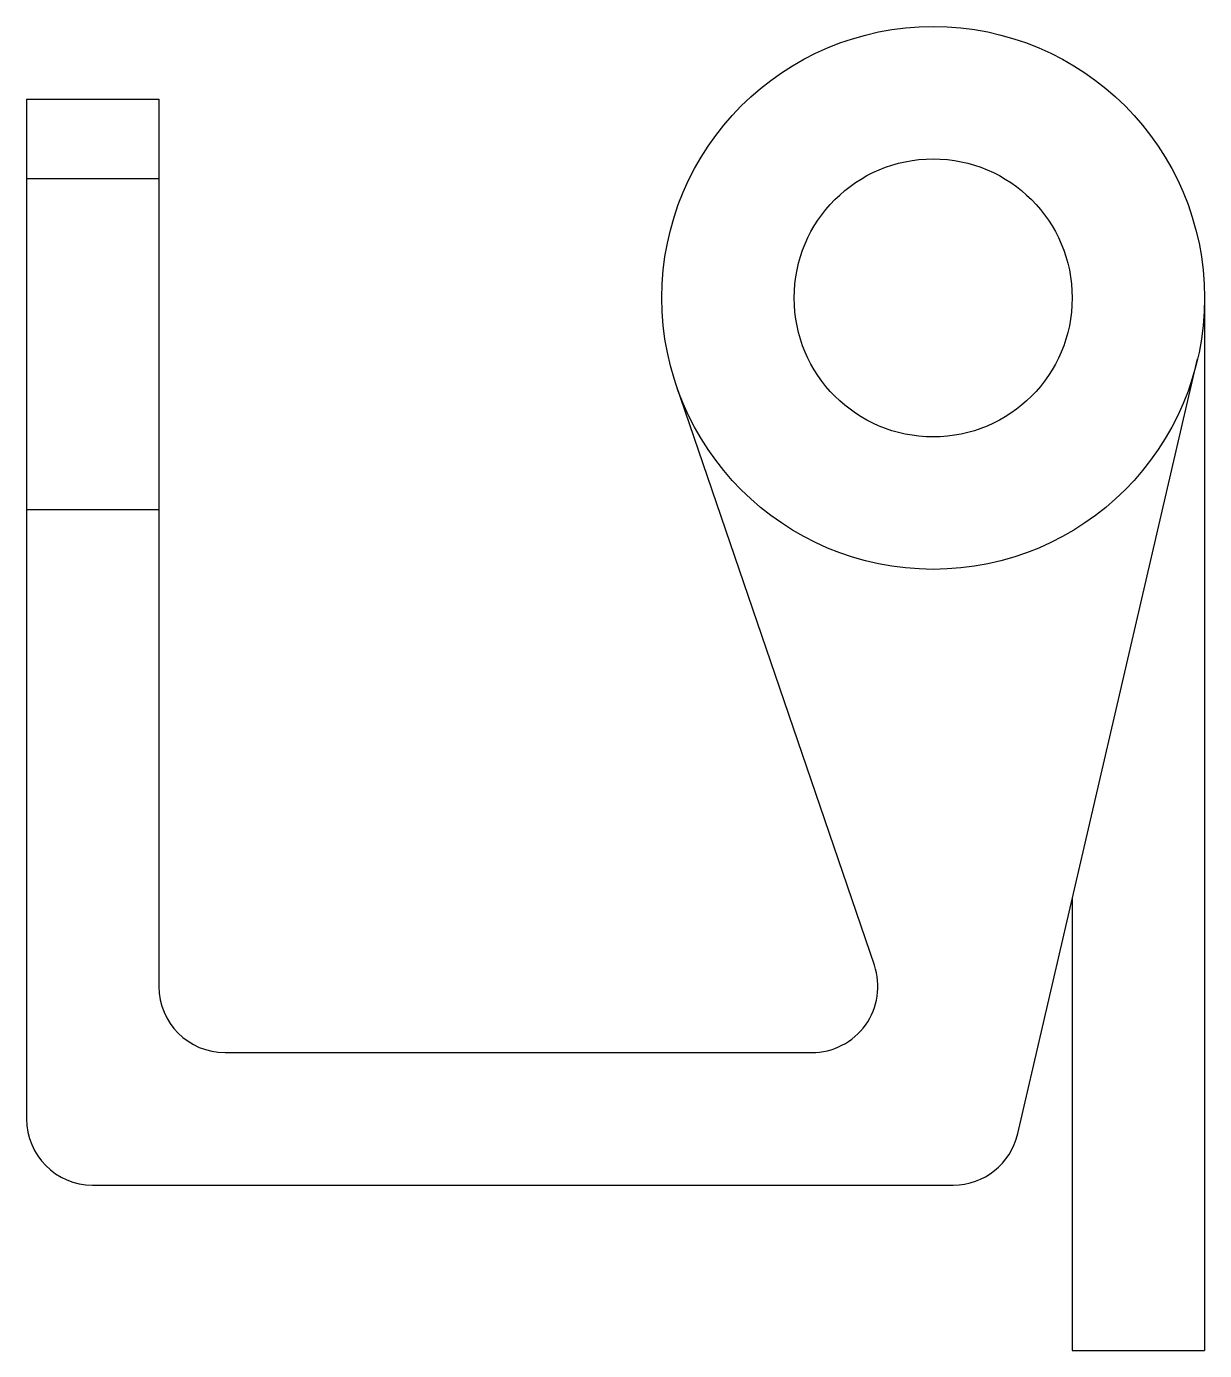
# Model space of a CAD drawing. Header units: millimetres. Extents: x 0 to 17.8, y 0 to 20.
import ezdxf

# ---------------------------------------------------------------- set-up
doc = ezdxf.new("R2010")
doc.units = ezdxf.units.MM
doc.layers.add('Ghi chu', color=7, linetype='Continuous')

# ---------------------------------------------------------------- blocks, each defined once
blk = doc.blocks.new('HL036-TOP')
at = {"layer": 'Ghi chu', "color": 1}
for p, q in [((-7.502, 16.4), (-7.502, 1)), ((-7.502, 16.4), (-5.502, 16.4)), ((-5.502, 16.4), (-5.502, 3)), ((-5.502, 15.2), (-7.502, 15.2)), ((7.477, 0.776), (10.194, 12.48)), ((5.311, 3.32), (2.314, 12.087)), ((-5.502, 10.2), (-7.502, 10.2)), ((-4.502, 2), (4.363, 2)), ((-6.502, 0), (6.502, 0))]:
    blk.add_line(p, q, dxfattribs=at)
at = {"layer": 'Ghi chu', "color": 6}
for p, q in [((10.298, 13.4), (10.298, -2.5)), ((8.298, 4.345), (8.298, -2.5)), ((8.298, -2.5), (10.298, -2.5))]:
    blk.add_line(p, q, dxfattribs=at)
at = {"layer": 'Ghi chu', "color": 1}
for radius in [4.1, 2.1]:
    blk.add_circle((6.198, 13.4), radius, dxfattribs=at)
for centre, start, end in [((4.363, 3), 270, 18.6746), ((-4.502, 3), 180, 270), ((-6.502, 1), 180, 270), ((6.502, 1), 270, 347.0384)]:
    blk.add_arc(centre, 1, start, end, dxfattribs=at)

msp = doc.modelspace()

# ---------------------------------------------------------------- block references
msp.add_blockref('HL036-TOP', (7.502, 2.5))

doc.saveas('drawing.dxf')
